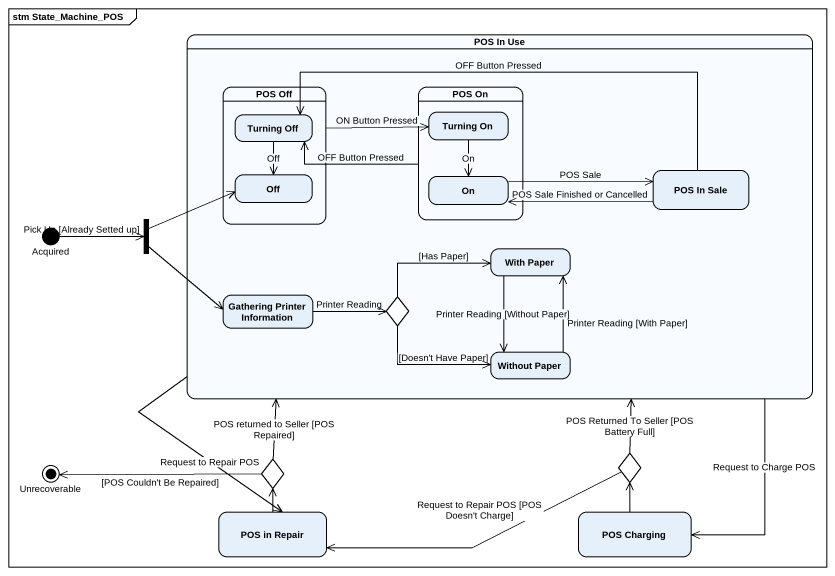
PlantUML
@startuml
mainframe stm State_Machine_POS
hide empty description
state "POS In Use" as POS_In_Use {
  state "POS Off" as POS_Off {
    state "Turning Off" as Turning_Off
    state Off
  }
  state "POS On" as POS_On {
    state "Turning On" as Turning_On
    state "On" as On_
  }
  state "POS In Sale" as POS_In_Sale
  state "With Paper" as With_Paper
  state "Gathering Printer Information" as Gathering_Printer
  state choice1 <<choice>>
  state "Without Paper" as Without_Paper
}
state Acquired <<start>>
state fork1 <<fork>>
state Unrecoverable <<end>>
state choice2 <<choice>>
state choice3 <<choice>>
state "POS in Repair" as POS_in_Repair
state "POS Charging" as POS_Charging
POS_In_Use --> POS_in_Repair : Request to Repair POS
POS_In_Use --> POS_Charging : Request to Charge POS
POS_Off -right-> Turning_On : ON Button Pressed
Turning_Off --> Off : Off
POS_On -left-> Turning_Off : OFF Button Pressed
Turning_On --> On_ : On
On_ -right-> POS_In_Sale : POS Sale
POS_In_Sale -left-> Turning_Off : OFF Button Pressed
POS_In_Sale -left-> On_ : POS Sale Finished or Cancelled
Acquired -right-> fork1 : Pick Up [Already Setted up]
fork1 -right-> Off
fork1 --> Gathering_Printer
With_Paper --> Without_Paper : Printer Reading [Without Paper]
Gathering_Printer -right-> choice1 : Printer Reading
choice1 -right-> With_Paper : [Has Paper]
choice1 -right-> Without_Paper : [Doesn't Have Paper]
Without_Paper -up-> With_Paper : Printer Reading [With Paper]
choice2 -up-> POS_In_Use : POS returned to Seller [POS Repaired]
choice2 -left-> Unrecoverable : [POS Couldn't Be Repaired]
choice3 -up-> POS_In_Use : POS Returned To Seller [POS Battery Full]
choice3 -left-> POS_in_Repair : Request to Repair POS [POS Doesn't Charge]
POS_in_Repair -up-> choice2
POS_Charging -up-> choice3
@enduml
